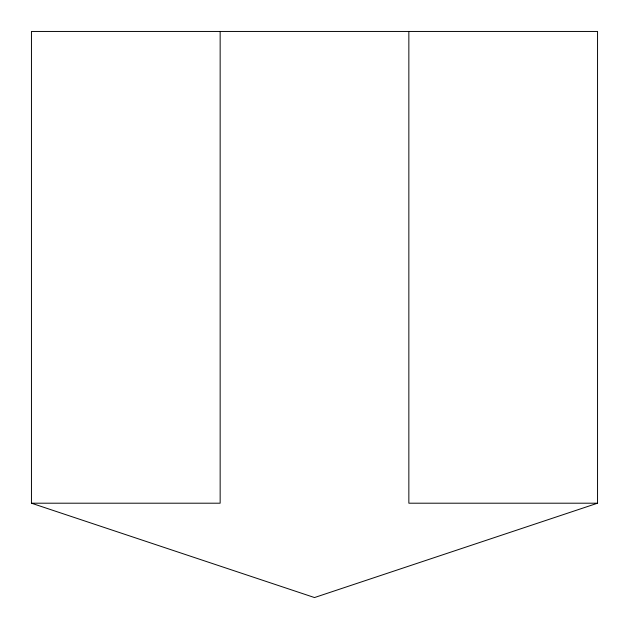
<?xml version="1.0" encoding="UTF-8"?>
<svg xmlns="http://www.w3.org/2000/svg" width="629" height="629" viewBox="0 0 629 629"><rect width="100%" height="100%" fill="white"/><g stroke="black" fill="none" stroke-linecap="round" stroke-linejoin="round"><path stroke-width="0.94" d="M597.55 503.2L314.5 597.55L31.45 503.2L31.45 31.45L597.55 31.45L597.55 503.2L408.85 503.2L408.85 31.45M31.45 503.2L220.15 503.2L220.15 31.45"/></g></svg>
